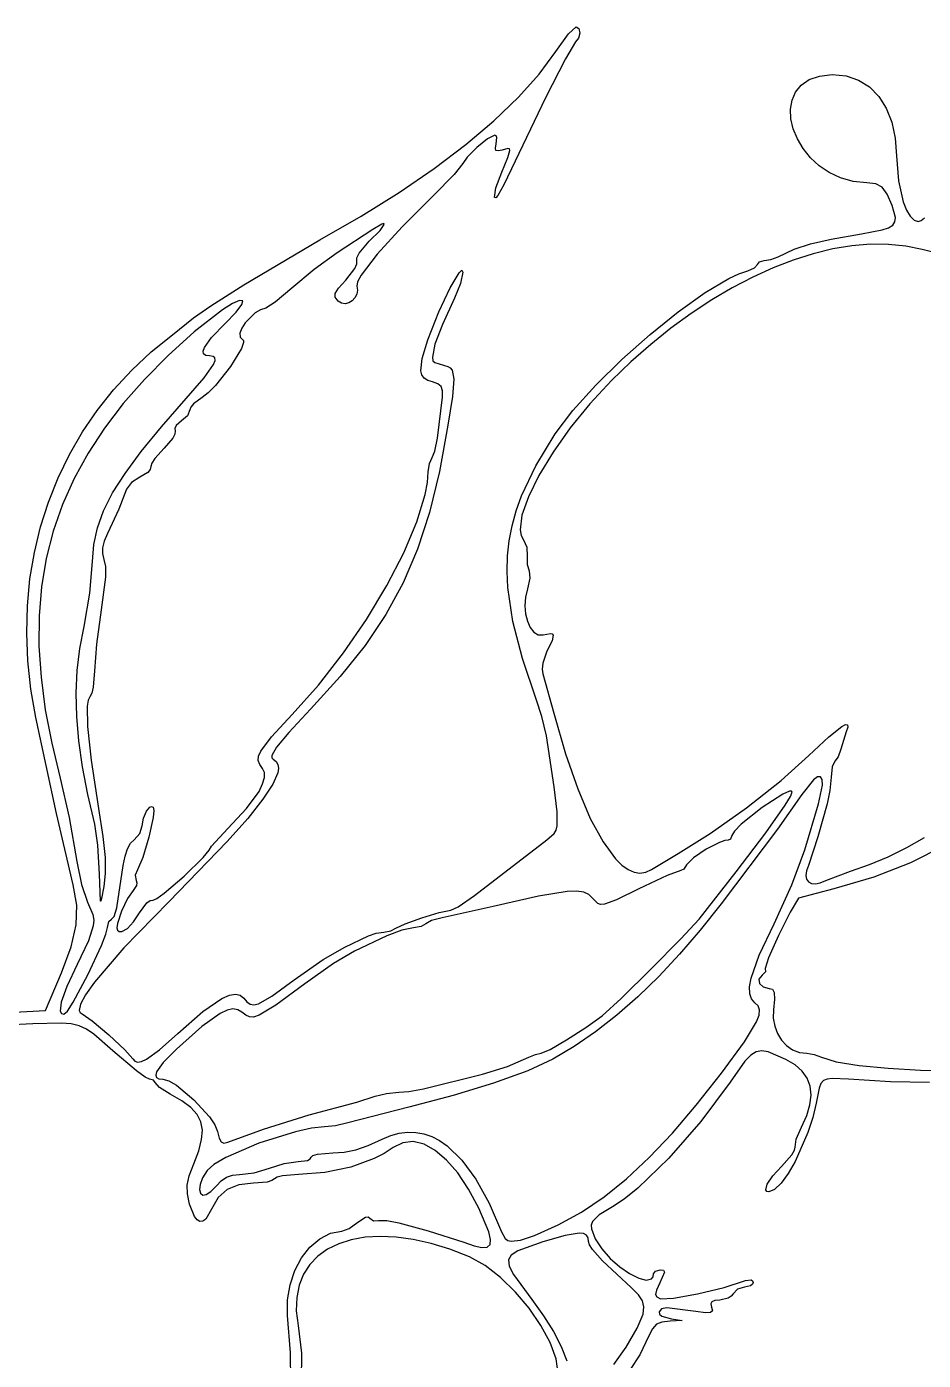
# Model space of a CAD drawing. Extents: x 56 to 1033, y 17 to 979.
# Drawn here: x 273.7 to 395.6, y 756 to 937.4 of the extents above; entities that cross this region are included whole.
import ezdxf

# ---------------------------------------------------------------- set-up
doc = ezdxf.new("R2010")
doc.units = 0

msp = doc.modelspace()

# ---------------------------------------------------------------- linework, layer by layer
at = {"layer": 'Layer 1'}
for p, q in [((345.65214, 934.02405), (347.387384, 936.416273)), ((347.387384, 936.416273), (348.40445, 937.41126)), ((348.743896, 935.864675), (348.33765, 935.35972)), ((348.40445, 937.41126), (348.785828, 937.152174)), ((348.896133, 936.549403), (348.743896, 935.864675)), ((348.785828, 937.152174), (348.896133, 936.549403)), ((343.365878, 930.948989), (345.65214, 934.02405)), ((348.33765, 935.35972), (346.962119, 933.019597)), ((346.962119, 933.019597), (344.241344, 927.737235)), ((340.547606, 927.806257), (343.365878, 930.948989)), ((380.095704, 930.206906), (381.497296, 930.694417)), ((381.497296, 930.694417), (383.23185, 930.889959)), ((383.23185, 930.889959), (385.109174, 930.719402)), ((385.109174, 930.719402), (386.802403, 930.151451)), ((378.237799, 928.523624), (379.013671, 929.469338)), ((379.013671, 929.469338), (380.095704, 930.206906)), ((386.802403, 930.151451), (388.291374, 929.211643)), ((388.291374, 929.211643), (389.55592, 927.925515)), ((337.216957, 924.61153), (340.547606, 927.806257)), ((344.241344, 927.737235), (338.56469, 915.90982)), ((377.550932, 926.175402), (377.754686, 927.411675)), ((377.754686, 927.411675), (378.237799, 928.523624)), ((389.55592, 927.925515), (390.575876, 926.318606)), ((377.613137, 924.856717), (377.550932, 926.175402)), ((390.575876, 926.318606), (391.331077, 924.416452)), ((333.393565, 921.380485), (337.216957, 924.61153)), ((377.927901, 923.497531), (377.613137, 924.856717)), ((378.481823, 922.139756), (377.927901, 923.497531)), ((391.331077, 924.416452), (391.801356, 922.24459)), ((329.097064, 918.128798), (333.393565, 921.380485)), ((336.368961, 922.148688), (334.91028, 920.957734)), ((337.34437, 922.674865), (336.368961, 922.148688)), ((337.517789, 922.58364), (337.34437, 922.674865)), ((337.431725, 920.89823), (337.54052, 921.481915)), ((337.612605, 922.328308), (337.517789, 922.58364)), ((337.54052, 921.481915), (337.612605, 922.328308)), ((379.261503, 920.825302), (378.481823, 922.139756)), ((391.801356, 922.24459), (391.96655, 919.828559)), ((333.583757, 919.65331), (333.00482, 918.786725)), ((334.91028, 920.957734), (333.583757, 919.65331)), ((337.509359, 920.58573), (337.431725, 920.89823)), ((337.806305, 920.51034), (337.509359, 920.58573)), ((338.35545, 920.63798), (337.806305, 920.51034)), ((338.28825, 917.63401), (339.113188, 919.607144)), ((339.140679, 920.836248), (338.35545, 920.63798)), ((339.113188, 919.607144), (339.395295, 920.583596)), ((339.334696, 920.783342), (339.140679, 920.836248)), ((339.395295, 920.583596), (339.334696, 920.783342)), ((380.253541, 919.59608), (379.261503, 920.825302)), ((381.444536, 918.494003), (380.253541, 919.59608)), ((391.96655, 919.828559), (392.213904, 916.436136)), ((324.347087, 914.872146), (329.097064, 918.128798)), ((333.00482, 918.786725), (331.827121, 917.304414)), ((382.821087, 917.560981), (381.444536, 918.494003)), ((331.827121, 917.304414), (328.99565, 914.446175)), ((337.506289, 915.473131), (338.28825, 917.63401)), ((338.56469, 915.90982), (337.765019, 914.434978)), ((384.369796, 916.838925), (382.821087, 917.560981)), ((386.07726, 916.369748), (384.369796, 916.838925)), ((387.93008, 916.195359), (386.07726, 916.369748)), ((389.141948, 916.059907), (387.93008, 916.195359)), ((390.021721, 915.586888), (389.141948, 916.059907)), ((392.213904, 916.436136), (392.863814, 913.58983)), ((319.163268, 911.626204), (324.347087, 914.872146)), ((328.99565, 914.446175), (324.751683, 910.198677)), ((337.30677, 914.19795), (337.506289, 915.473131)), ((337.472578, 914.13365), (337.30677, 914.19795)), ((337.765019, 914.434978), (337.472578, 914.13365)), ((390.712879, 914.647284), (390.021721, 915.586888)), ((391.3589, 913.112079), (390.712879, 914.647284)), ((391.805256, 911.444484), (391.3589, 913.112079)), ((392.863814, 913.58983), (393.304406, 912.478275)), ((393.304406, 912.478275), (393.803252, 911.631414)), ((313.56524, 908.40665), (319.163268, 911.626204)), ((322.009683, 910.567531), (320.78133, 909.835025)), ((321.742859, 909.706561), (322.323605, 910.503455)), ((322.279713, 910.631081), (322.009683, 910.567531)), ((322.323605, 910.503455), (322.279713, 910.631081)), ((391.457144, 910.425804), (391.748905, 910.871164)), ((391.748905, 910.871164), (391.805256, 911.444484)), ((393.803252, 911.631414), (394.346223, 911.091968)), ((394.346223, 911.091968), (394.91919, 910.902659)), ((394.91919, 910.902659), (395.312478, 911.040943)), ((395.312478, 911.040943), (395.774948, 911.432674)), ((320.78133, 909.835025), (315.92141, 906.651625)), ((320.28721, 908.240615), (321.742859, 909.706561)), ((324.751683, 910.198677), (321.370999, 906.45981)), ((383.099919, 908.530117), (387.20016, 909.238619)), ((387.20016, 909.238619), (390.020225, 909.781896)), ((390.020225, 909.781896), (390.893181, 910.074137)), ((390.893181, 910.074137), (391.457144, 910.425804)), ((303.227717, 902.310051), (313.56524, 908.40665)), ((318.899191, 906.627587), (320.28721, 908.240615)), ((375.86836, 906.121259), (378.059476, 907.143501)), ((378.059476, 907.143501), (380.26151, 907.889099)), ((380.26151, 907.889099), (383.099919, 908.530117)), ((383.290812, 907.178009), (380.634199, 906.533774)), ((385.888129, 907.607571), (383.290812, 907.178009)), ((388.415247, 907.81787), (385.888129, 907.607571)), ((390.861268, 907.804316), (388.415247, 907.81787)), ((393.215289, 907.562321), (390.861268, 907.804316)), ((395.46641, 907.087295), (393.215289, 907.562321)), ((402.81102, 905.262525), (395.46641, 907.087295)), ((315.92141, 906.651625), (312.767994, 904.385619)), ((318.321669, 904.5298), (318.598521, 905.163137)), ((318.584524, 905.99528), (318.899191, 906.627587)), ((318.5862, 905.578415), (318.584524, 905.99528)), ((318.598521, 905.163137), (318.5862, 905.578415)), ((321.370999, 906.45981), (319.198015, 903.636551)), ((372.67288, 904.606366), (373.06223, 905.075693)), ((373.06223, 905.075693), (373.324141, 905.446629)), ((373.324141, 905.446629), (373.95383, 905.600915)), ((373.95383, 905.600915), (374.884016, 905.753766)), ((374.884016, 905.753766), (375.86836, 906.121259)), ((377.92919, 905.679455), (375.186685, 904.619643)), ((380.634199, 906.533774), (377.92919, 905.679455)), ((312.767994, 904.385619), (309.73607, 901.859085)), ((317.08639, 902.936475), (318.321669, 904.5298)), ((319.198015, 903.636551), (318.672042, 902.695454)), ((331.277581, 901.899536), (332.487648, 903.950439)), ((332.487648, 903.950439), (332.849611, 904.28499)), ((332.98634, 904.036525), (332.670852, 902.474488)), ((332.849611, 904.28499), (332.98634, 904.036525)), ((369.153617, 903.165483), (370.539066, 903.810694)), ((372.417586, 903.358925), (369.632793, 901.901893)), ((370.539066, 903.810694), (371.73678, 904.215435)), ((371.73678, 904.215435), (372.67288, 904.606366)), ((375.186685, 904.619643), (372.417586, 903.358925)), ((298.735858, 899.466771), (303.227717, 902.310051)), ((309.73607, 901.859085), (307.482828, 899.934394)), ((315.635543, 901.140352), (316.092854, 901.856022)), ((316.092854, 901.856022), (317.08639, 902.936475)), ((318.676603, 901.577412), (318.575684, 901.036744)), ((318.672042, 902.695454), (318.57715, 902.135875)), ((318.57715, 902.135875), (318.676603, 901.577412)), ((329.735274, 898.618313), (331.277581, 901.899536)), ((332.670852, 902.474488), (331.88507, 900.502045)), ((365.930385, 901.247609), (369.153617, 903.165483)), ((369.632793, 901.901893), (366.843207, 900.253135)), ((301.702017, 899.752847), (300.309801, 898.884561)), ((302.654035, 900.178523), (301.702017, 899.752847)), ((302.176413, 898.606524), (302.960482, 899.624698)), ((303.096606, 900.142251), (302.654035, 900.178523)), ((302.960482, 899.624698), (303.096606, 900.142251)), ((307.482828, 899.934394), (306.20157, 899.115405)), ((315.649219, 900.605582), (315.635543, 901.140352)), ((316.06865, 900.067825), (315.649219, 900.605582)), ((316.506941, 899.7887), (316.06865, 900.067825)), ((316.991963, 899.73109), (316.506941, 899.7887)), ((317.482532, 899.861044), (316.991963, 899.73109)), ((317.937465, 900.144606), (317.482532, 899.861044)), ((318.315577, 900.547824), (317.937465, 900.144606)), ((318.575684, 901.036744), (318.315577, 900.547824)), ((331.88507, 900.502045), (330.227488, 896.927892)), ((362.288828, 898.649735), (365.930385, 901.247609)), ((366.843207, 900.253135), (364.059729, 898.417241)), ((293.53642, 895.51067), (296.38284, 897.80175)), ((296.38284, 897.80175), (298.735858, 899.466771)), ((300.309801, 898.884561), (296.48177, 895.897505)), ((300.67515, 897.068395), (302.176413, 898.606524)), ((304.744616, 898.476628), (303.417374, 897.131495)), ((305.486482, 898.924136), (304.744616, 898.476628)), ((306.20157, 899.115405), (305.486482, 898.924136)), ((328.23986, 894.841265), (329.735274, 898.618313)), ((358.450692, 895.559782), (362.288828, 898.649735)), ((364.059729, 898.417241), (361.293259, 896.3988)), ((298.832013, 895.149703), (300.67515, 897.068395)), ((302.950409, 896.39317), (302.69349, 895.717205)), ((303.417374, 897.131495), (302.950409, 896.39317)), ((330.227488, 896.927892), (329.212862, 894.22847)), ((361.293259, 896.3988), (358.554699, 894.202403)), ((290.649054, 893.177545), (293.53642, 895.51067)), ((296.48177, 895.897505), (292.924733, 892.674673)), ((297.858464, 893.764133), (298.832013, 895.149703)), ((302.69349, 895.717205), (302.705821, 895.18325)), ((302.705821, 895.18325), (303.04661, 894.870955)), ((303.180092, 894.476848), (302.887189, 893.638662)), ((303.04661, 894.870955), (303.172645, 894.738009)), ((303.172645, 894.738009), (303.180092, 894.476848)), ((327.455369, 892.295903), (328.23986, 894.841265)), ((329.212862, 894.22847), (328.862403, 892.47299)), ((354.637724, 892.165674), (358.450692, 895.559782)), ((358.554699, 894.202403), (355.854949, 891.832638)), ((287.977541, 890.681706), (290.649054, 893.177545)), ((292.924733, 892.674673), (289.705723, 889.427688)), ((297.699615, 893.275074), (297.858464, 893.764133)), ((297.760358, 892.923861), (297.699615, 893.275074)), ((298.041426, 892.712018), (297.760358, 892.923861)), ((298.54355, 892.641065), (298.041426, 892.712018)), ((299.035218, 892.579369), (298.54355, 892.641065)), ((299.300858, 892.377781), (299.035218, 892.579369)), ((299.327028, 892.011554), (299.300858, 892.377781)), ((302.887189, 893.638662), (301.40598, 891.180279)), ((328.862403, 892.47299), (328.942864, 891.970858)), ((285.524941, 888.03172), (287.977541, 890.681706)), ((297.834325, 889.677549), (299.10029, 891.455939)), ((299.10029, 891.455939), (299.327028, 892.011554)), ((301.40598, 891.180279), (299.370476, 888.596269)), ((327.286427, 890.62279), (327.455369, 892.295903)), ((327.439752, 890.051278), (327.286427, 890.62279)), ((328.942864, 891.970858), (329.19732, 891.730665)), ((329.19732, 891.730665), (330.94303, 891.186815)), ((330.94303, 891.186815), (331.299443, 891.009322)), ((331.299443, 891.009322), (331.554949, 890.697789)), ((331.554949, 890.697789), (331.764239, 889.472747)), ((351.071669, 888.655332), (354.637724, 892.165674)), ((355.854949, 891.832638), (353.20491, 889.294095)), ((289.705723, 889.427688), (286.8214, 886.145429)), ((295.39544, 886.844625), (297.834325, 889.677549)), ((327.75532, 889.623372), (327.439752, 890.051278)), ((328.235917, 889.31425), (327.75532, 889.623372)), ((328.88433, 889.099095), (328.235917, 889.31425)), ((329.614243, 888.850161), (328.88433, 889.099095)), ((330.042229, 888.477779), (329.614243, 888.850161)), ((331.764239, 889.472747), (331.572899, 887.111969)), ((353.20491, 889.294095), (350.26075, 886.130999)), ((283.294311, 885.236156), (285.524941, 888.03172)), ((297.54817, 886.987095), (296.378965, 886.133444)), ((298.384705, 887.601049), (297.54817, 886.987095)), ((299.370476, 888.596269), (298.384705, 887.601049)), ((329.571841, 881.461361), (330.21642, 887.011505)), ((330.224288, 887.894157), (330.042229, 888.477779)), ((330.21642, 887.011505), (330.224288, 887.894157)), ((331.572899, 887.111969), (330.98293, 883.215735)), ((347.974272, 885.216678), (351.071669, 888.655332)), ((281.288709, 882.30358), (283.294311, 885.236156)), ((286.8214, 886.145429), (284.268425, 882.816772)), ((292.027398, 882.989047), (295.39544, 886.844625)), ((295.89265, 885.283205), (295.553009, 884.502714)), ((296.023283, 885.679945), (295.89265, 885.283205)), ((296.378965, 886.133444), (296.023283, 885.679945)), ((345.56728, 882.037635), (347.974272, 885.216678)), ((350.26075, 886.130999), (347.588706, 882.840202)), ((294.73642, 883.816655), (294.005541, 883.15632)), ((295.553009, 884.502714), (294.73642, 883.816655)), ((279.511194, 879.24256), (281.288709, 882.30358)), ((284.268425, 882.816772), (282.043459, 879.430597)), ((289.271233, 879.624651), (292.027398, 882.989047)), ((293.553246, 881.433196), (292.37728, 880.085775)), ((293.844284, 882.016887), (293.553246, 881.433196)), ((293.87194, 882.437665), (293.844284, 882.016887)), ((294.005541, 883.15632), (293.849896, 882.781658)), ((293.849896, 882.781658), (293.87194, 882.437665)), ((329.197841, 879.703118), (329.571841, 881.461361)), ((330.98293, 883.215735), (329.813256, 876.92732)), ((342.930681, 877.708683), (345.56728, 882.037635)), ((347.588706, 882.840202), (345.259725, 879.550297)), ((287.074733, 876.660484), (289.271233, 879.624651)), ((292.37728, 880.085775), (291.115662, 878.699154)), ((328.82413, 878.827075), (329.197841, 879.703118)), ((277.964824, 876.061663), (279.511194, 879.24256)), ((282.043459, 879.430597), (280.143165, 875.975782)), ((290.731875, 878.073033), (290.59092, 877.600435)), ((291.115662, 878.699154), (290.731875, 878.073033)), ((328.29216, 876.878705), (328.448427, 878.023894)), ((328.448427, 878.023894), (328.82413, 878.827075)), ((345.259725, 879.550297), (343.344754, 876.389876)), ((276.652657, 872.769458), (277.964824, 876.061663)), ((285.385689, 874.005594), (287.074733, 876.660484)), ((289.10312, 876.141125), (287.954591, 875.436204)), ((290.153879, 876.80313), (289.10312, 876.141125)), ((290.473523, 877.208812), (290.153879, 876.80313)), ((290.59092, 877.600435), (290.473523, 877.208812)), ((328.191191, 875.416504), (328.29216, 876.878705)), ((329.813256, 876.92732), (328.457904, 871.361085)), ((340.975476, 873.58869), (342.930681, 877.708683)), ((343.344754, 876.389876), (341.91474, 873.487533)), ((280.143165, 875.975782), (278.564202, 872.441204)), ((287.28247, 874.535735), (286.232806, 871.794131)), ((287.954591, 875.436204), (287.28247, 874.535735)), ((327.895923, 873.778701), (328.191191, 875.416504)), ((275.577752, 869.37451), (276.652657, 872.769458)), ((278.564202, 872.441204), (277.303232, 868.815742)), ((284.151888, 871.569026), (285.385689, 874.005594)), ((326.768326, 870.058044), (327.895923, 873.778701)), ((340.250489, 871.565491), (340.975476, 873.58869)), ((341.91474, 873.487533), (341.04063, 870.97186)), ((283.32112, 869.259827), (284.151888, 871.569026)), ((286.232806, 871.794131), (284.68632, 868.488805)), ((328.457904, 871.361085), (326.843128, 866.364606)), ((339.692362, 869.544659), (340.250489, 871.565491)), ((341.04063, 870.97186), (340.793371, 868.97145)), ((274.743166, 865.885388), (275.577752, 869.37451)), ((277.303232, 868.815742), (276.356917, 865.088275)), ((282.841174, 866.987045), (283.32112, 869.259827)), ((325.001042, 865.880246), (326.768326, 870.058044)), ((339.299931, 867.50957), (339.692362, 869.544659)), ((340.793371, 868.97145), (340.926981, 868.204653)), ((282.65984, 864.659725), (282.841174, 866.987045)), ((284.22727, 867.443267), (284.001568, 866.55826)), ((284.68632, 868.488805), (284.22727, 867.443267)), ((339.072032, 865.443597), (339.299931, 867.50957)), ((340.926981, 868.204653), (341.24391, 867.614895)), ((341.24391, 867.614895), (341.679555, 866.629415)), ((274.151958, 862.310659), (274.743166, 865.885388)), ((284.001568, 866.55826), (283.998709, 865.756278)), ((283.998709, 865.756278), (284.20819, 864.959815)), ((322.685744, 861.408818), (325.001042, 865.880246)), ((326.843128, 866.364606), (324.895184, 861.78546)), ((339.007504, 863.330119), (339.072032, 865.443597)), ((341.679555, 866.629415), (341.75835, 865.427155)), ((341.75835, 865.427155), (341.756516, 864.272624)), ((276.356917, 865.088275), (275.721917, 861.24768)), ((282.286161, 860.363131), (282.65984, 864.659725)), ((284.20819, 864.959815), (284.401376, 863.983915)), ((284.401376, 863.983915), (284.407171, 862.53853)), ((339.105183, 861.152509), (339.007504, 863.330119)), ((341.756516, 864.272624), (341.99958, 863.401855)), ((341.99958, 863.401855), (342.111694, 862.4072)), ((273.807185, 858.65889), (274.151958, 862.310659)), ((284.407171, 862.53853), (283.84995, 858.112405)), ((324.895184, 861.78546), (322.540327, 857.471223)), ((342.111694, 862.4072), (341.7963, 860.954775)), ((275.721917, 861.24768), (275.394894, 857.282835)), ((281.50785, 855.823515), (282.286161, 860.363131)), ((319.914104, 856.807268), (322.685744, 861.408818)), ((339.782507, 856.538399), (339.105183, 861.152509)), ((341.516215, 859.821007), (341.432779, 858.669058)), ((341.7963, 860.954775), (341.516215, 859.821007)), ((273.711907, 854.93865), (273.807185, 858.65889)), ((283.84995, 858.112405), (283.202259, 853.460201)), ((341.432779, 858.669058), (341.52573, 857.558364)), ((275.394894, 857.282835), (275.372509, 853.182619)), ((316.777795, 852.23911), (319.914104, 856.807268)), ((322.540327, 857.471223), (319.704812, 853.269473)), ((341.094702, 851.468273), (339.782507, 856.538399)), ((341.52573, 857.558364), (341.774806, 856.54836)), ((341.774806, 856.54836), (342.159748, 855.698481)), ((273.869181, 851.158505), (273.711907, 854.93865)), ((280.939781, 852.852659), (281.50785, 855.823515)), ((342.159748, 855.698481), (342.660293, 855.068162)), ((342.660293, 855.068162), (343.256181, 854.716838)), ((343.256181, 854.716838), (343.92715, 854.703945)), ((343.92715, 854.703945), (344.900758, 854.875886)), ((344.900758, 854.875886), (345.166127, 854.824108)), ((345.289301, 854.657086), (345.125344, 853.907078)), ((345.166127, 854.824108), (345.289301, 854.657086)), ((275.372509, 853.182619), (275.651423, 848.93591)), ((280.582013, 849.855162), (280.939781, 852.852659)), ((283.202259, 853.460201), (282.93286, 849.830315)), ((319.704812, 853.269473), (316.314895, 849.027784)), ((344.44145, 852.485395), (343.883397, 850.836089)), ((345.125344, 853.907078), (344.44145, 852.485395)), ((274.282066, 847.327022), (273.869181, 851.158505)), ((313.368489, 847.867852), (316.777795, 852.23911)), ((343.03246, 845.809135), (341.094702, 851.468273)), ((343.883397, 850.836089), (343.80758, 850.057981)), ((275.651423, 848.93591), (276.228297, 844.531586)), ((280.436855, 846.788904), (280.582013, 849.855162)), ((282.93286, 849.830315), (282.743525, 847.591509)), ((316.314895, 849.027784), (312.29683, 844.593735)), ((343.80758, 850.057981), (343.88732, 849.421975)), ((343.88732, 849.421975), (345.36117, 844.041785)), ((274.95362, 843.45277), (274.282066, 847.327022)), ((282.743525, 847.591509), (282.538584, 846.763108)), ((309.77786, 843.857005), (313.368489, 847.867852)), ((280.506618, 843.611765), (280.436855, 846.788904)), ((282.043299, 845.82227), (281.906159, 845.012724)), ((282.28833, 846.283865), (282.043299, 845.82227)), ((282.538584, 846.763108), (282.28833, 846.283865)), ((343.745578, 843.598507), (343.03246, 845.809135)), ((277.767152, 830.410729), (274.95362, 843.45277)), ((276.228297, 844.531586), (277.099792, 839.958525)), ((280.793609, 840.281626), (280.506618, 843.611765)), ((281.906159, 845.012724), (281.965514, 842.223611)), ((306.97723, 840.850583), (309.77786, 843.857005)), ((312.29683, 844.593735), (309.3603, 841.442812)), ((344.368896, 840.977967), (343.745578, 843.598507)), ((345.36117, 844.041785), (346.959854, 838.526292)), ((281.965514, 842.223611), (282.486312, 837.664201)), ((382.770844, 840.856873), (384.513749, 842.25478)), ((385.12594, 841.538235), (384.40351, 839.173185)), ((384.513749, 842.25478), (385.023675, 842.513194)), ((385.023675, 842.513194), (385.294649, 842.479244)), ((385.328221, 842.153926), (385.12594, 841.538235)), ((385.294649, 842.479244), (385.328221, 842.153926)), ((277.099792, 839.958525), (278.26257, 835.205605)), ((281.300138, 836.756368), (280.793609, 840.281626)), ((305.524804, 838.901399), (306.97723, 840.850583)), ((309.3603, 841.442812), (307.671879, 839.438502)), ((345.44026, 834.047235), (344.368896, 840.977967)), ((380.05354, 838.277555), (382.770844, 840.856873)), ((305.196409, 837.600288), (305.234113, 838.195407)), ((305.234113, 838.195407), (305.524804, 838.901399)), ((307.671879, 839.438502), (307.029953, 838.309747)), ((307.029953, 838.309747), (307.038422, 837.988995)), ((307.038422, 837.988995), (307.23291, 837.785485)), ((346.959854, 838.526292), (348.625395, 833.74781)), ((376.277693, 834.900321), (380.05354, 838.277555)), ((384.046951, 838.136798), (383.59563, 837.518475)), ((384.40351, 839.173185), (384.046951, 838.136798)), ((282.028516, 832.993871), (281.300138, 836.756368)), ((282.486312, 837.664201), (283.48847, 831.082165)), ((305.383668, 837.064896), (305.196409, 837.600288)), ((305.76787, 836.538085), (305.383668, 837.064896)), ((306.030904, 835.996986), (305.76787, 836.538085)), ((307.23291, 837.785485), (307.616062, 837.481783)), ((307.616062, 837.481783), (307.846581, 837.080291)), ((307.92083, 836.576054), (307.835168, 835.964117)), ((307.846581, 837.080291), (307.92083, 836.576054)), ((383.229281, 836.752154), (383.0769, 835.359935)), ((383.59563, 837.518475), (383.229281, 836.752154)), ((278.26257, 835.205605), (279.499035, 829.88797)), ((305.288632, 833.42561), (305.782527, 834.425545)), ((305.782527, 834.425545), (306.03287, 835.287738)), ((307.169564, 834.397327), (305.82066, 832.340281)), ((306.03287, 835.287738), (306.030904, 835.996986)), ((307.835168, 835.964117), (307.169564, 834.397327)), ((371.551831, 831.175838), (376.277693, 834.900321)), ((380.670495, 834.983302), (379.11154, 832.99596)), ((381.23504, 835.379522), (380.670495, 834.983302)), ((381.637404, 835.388318), (381.23504, 835.379522)), ((381.34164, 831.71235), (381.898906, 834.276252)), ((381.863416, 835.017842), (381.637404, 835.388318)), ((381.898906, 834.276252), (381.863416, 835.017842)), ((383.0769, 835.359935), (382.91559, 833.530491)), ((282.98105, 828.952015), (282.028516, 832.993871)), ((303.605226, 831.073327), (305.288632, 833.42561)), ((345.823749, 830.632078), (345.44026, 834.047235)), ((348.625395, 833.74781), (350.332959, 829.746122)), ((376.494827, 833.035849), (373.676074, 831.209751)), ((379.11154, 832.99596), (375.77527, 828.279626)), ((377.422941, 833.445475), (376.494827, 833.035849)), ((376.823511, 831.547537), (377.53033, 832.716353)), ((377.682898, 833.463967), (377.422941, 833.445475)), ((377.53033, 832.716353), (377.77487, 833.33521)), ((377.77487, 833.33521), (377.682898, 833.463967)), ((382.91559, 833.530491), (382.52775, 831.712935)), ((283.48847, 831.082165), (284.057612, 827.278684)), ((289.584552, 829.79414), (289.97069, 830.722959)), ((289.97069, 830.722959), (290.45207, 831.286181)), ((290.45207, 831.286181), (290.688441, 831.361796)), ((290.688441, 831.361796), (290.90058, 831.263335)), ((290.977885, 830.804721), (290.882488, 829.879016)), ((290.90058, 831.263335), (290.977885, 830.804721)), ((301.05272, 828.352515), (303.605226, 831.073327)), ((305.82066, 832.340281), (303.75935, 829.753342)), ((366.631999, 827.670763), (371.551831, 831.175838)), ((373.676074, 831.209751), (370.850674, 828.962575)), ((374.183845, 827.779648), (376.823511, 831.547537)), ((379.49868, 825.48518), (381.34164, 831.71235)), ((382.52775, 831.712935), (381.28243, 827.253005)), ((280.00686, 820.70477), (277.767152, 830.410729)), ((279.499035, 829.88797), (280.51725, 823.903105)), ((283.383565, 826.083341), (282.98105, 828.952015)), ((289.42177, 828.720195), (289.584552, 829.79414)), ((290.882488, 829.879016), (290.321807, 827.214931)), ((303.75935, 829.753342), (300.956527, 826.596872)), ((345.847096, 828.742452), (345.823749, 830.632078)), ((350.332959, 829.746122), (352.057714, 826.56101)), ((370.850674, 828.962575), (369.914251, 828.026602)), ((284.057612, 827.278684), (284.352929, 824.433486)), ((288.31383, 826.850165), (289.09259, 827.682591)), ((289.09259, 827.682591), (289.42177, 828.720195)), ((290.321807, 827.214931), (289.514965, 824.448286)), ((298.83809, 825.959185), (301.05272, 828.352515)), ((344.43723, 826.835335), (345.416268, 827.702243)), ((345.416268, 827.702243), (345.694331, 828.158428)), ((345.694331, 828.158428), (345.847096, 828.742452)), ((362.27424, 824.951755), (366.631999, 827.670763)), ((375.77527, 828.279626), (368.10724, 818.12166)), ((369.55069, 827.39998), (369.404412, 826.914914)), ((369.914251, 828.026602), (369.55069, 827.39998)), ((370.177492, 822.47079), (374.183845, 827.779648)), ((381.28243, 827.253005), (379.99486, 823.332875)), ((393.346087, 825.766356), (395.7864, 827.139006)), ((283.59192, 822.177575), (283.383565, 826.083341)), ((287.073255, 824.587523), (287.401166, 825.609925)), ((287.401166, 825.609925), (287.817227, 826.370217)), ((287.817227, 826.370217), (288.31383, 826.850165)), ((300.956527, 826.596872), (293.00991, 818.416785)), ((297.682549, 824.439999), (298.521766, 825.40273)), ((298.521766, 825.40273), (298.83809, 825.959185)), ((334.604939, 819.27746), (344.43723, 826.835335)), ((352.057714, 826.56101), (353.774826, 824.232258)), ((366.081126, 825.540951), (364.347489, 824.383909)), ((367.903535, 826.48402), (366.081126, 825.540951)), ((368.620281, 826.74081), (367.903535, 826.48402)), ((369.08592, 826.7827), (368.620281, 826.74081)), ((369.404412, 826.914914), (369.08592, 826.7827)), ((377.740571, 820.70636), (379.49868, 825.48518)), ((390.835531, 824.532048), (393.346087, 825.766356)), ((398.433736, 826.034493), (393.875429, 823.705441)), ((280.51725, 823.903105), (281.16566, 820.772502)), ((284.352929, 824.433486), (284.393483, 822.261753)), ((286.8411, 823.321245), (287.073255, 824.587523)), ((289.514965, 824.448286), (288.75839, 822.756285)), ((295.093977, 821.902695), (297.682549, 824.439999)), ((353.774826, 824.232258), (354.622755, 823.401448)), ((354.622755, 823.401448), (355.459461, 822.799648)), ((358.63197, 822.781985), (362.27424, 824.951755)), ((363.43142, 823.44331), (363.049029, 822.836209)), ((364.347489, 824.383909), (363.43142, 823.44331)), ((385.72765, 822.55277), (388.285723, 823.45466)), ((388.285723, 823.45466), (390.835531, 824.532048)), ((393.875429, 823.705441), (388.856889, 821.734471)), ((283.720609, 818.488496), (283.59192, 822.177575)), ((284.393483, 822.261753), (284.19834, 820.478665)), ((285.947317, 817.570305), (286.8411, 823.321245)), ((288.75839, 822.756285), (288.444699, 822.017364)), ((288.444699, 822.017364), (288.56846, 821.298685)), ((292.389452, 819.561254), (295.093977, 821.902695)), ((355.459461, 822.799648), (356.28184, 822.431828)), ((356.28184, 822.431828), (357.086787, 822.302962)), ((360.765124, 821.985834), (356.94316, 820.18013)), ((357.086787, 822.302962), (357.871198, 822.418024)), ((357.871198, 822.418024), (358.63197, 822.781985)), ((362.62241, 822.66029), (360.765124, 821.985834)), ((363.049029, 822.836209), (362.62241, 822.66029)), ((365.12607, 816.06021), (370.177492, 822.47079)), ((379.726907, 822.597561), (379.647668, 821.974983)), ((379.647668, 821.974983), (379.743096, 821.477336)), ((379.99486, 823.332875), (379.726907, 822.597561)), ((382.3484, 821.28995), (385.72765, 822.55277)), ((388.856889, 821.734471), (383.44668, 820.17239)), ((280.503407, 817.966835), (280.00686, 820.70477)), ((281.16566, 820.772502), (281.9875, 818.363565)), ((284.19834, 820.478665), (283.887611, 818.852763)), ((288.17737, 819.947445), (287.406809, 818.869759)), ((288.633157, 820.611252), (288.17737, 819.947445)), ((288.56846, 821.298685), (288.672272, 820.974185)), ((288.672272, 820.974185), (288.633157, 820.611252)), ((347.186409, 819.811389), (343.294022, 819.184617)), ((348.475246, 819.843596), (347.186409, 819.811389)), ((349.429941, 819.697046), (348.475246, 819.843596)), ((356.94316, 820.18013), (353.907965, 818.691163)), ((375.32085, 815.42108), (377.740571, 820.70636)), ((383.44668, 820.17239), (378.65317, 818.88508)), ((379.743096, 821.477336), (379.999141, 821.116815)), ((379.999141, 821.116815), (380.401756, 820.905615)), ((380.401756, 820.905615), (380.936891, 820.855932)), ((380.936891, 820.855932), (381.590499, 820.97996)), ((381.590499, 820.97996), (382.34853, 821.289895)), ((382.34853, 821.289895), (382.3484, 821.28995)), ((280.436974, 815.267154), (280.503407, 817.966835)), ((281.9875, 818.363565), (282.691031, 816.677478)), ((283.789673, 818.503039), (283.720609, 818.488496)), ((283.887611, 818.852763), (283.789673, 818.503039)), ((287.406809, 818.869759), (286.608952, 817.14279)), ((293.00991, 818.416785), (286.913037, 812.132591)), ((289.06082, 816.913965), (290.043372, 818.254855)), ((290.043372, 818.254855), (290.508864, 818.588086)), ((290.508864, 818.588086), (290.88605, 818.629655)), ((290.88605, 818.629655), (291.405293, 818.84335)), ((291.405293, 818.84335), (292.389452, 819.561254)), ((332.345866, 817.711886), (334.604939, 819.27746)), ((343.294022, 819.184617), (337.1282, 817.76457)), ((350.128569, 819.378257), (349.429941, 819.697046)), ((350.6492, 818.89375), (350.128569, 819.378257)), ((351.351044, 818.168571), (350.6492, 818.89375)), ((351.735484, 818.029988), (351.351044, 818.168571)), ((352.240612, 818.060843), (351.735484, 818.029988)), ((353.907965, 818.691163), (352.240612, 818.060843)), ((368.10724, 818.12166), (365.289343, 814.558506)), ((378.65317, 818.88508), (377.515801, 817.002332)), ((282.691031, 816.677478), (282.811818, 815.928209)), ((285.22473, 816.060525), (285.59012, 816.399795)), ((285.59012, 816.399795), (285.947317, 817.570305)), ((286.608952, 817.14279), (286.059574, 815.463746)), ((288.247096, 815.666091), (289.06082, 816.913965)), ((325.175037, 815.422282), (327.432879, 816.23435)), ((327.432879, 816.23435), (329.787169, 816.94051)), ((330.20103, 816.23592), (328.749924, 815.865907)), ((329.787169, 816.94051), (331.34813, 817.247865)), ((337.1282, 817.76457), (330.20103, 816.23592)), ((331.34813, 817.247865), (332.345866, 817.711886)), ((377.515801, 817.002332), (375.928459, 813.829886)), ((279.767748, 812.29903), (280.436974, 815.267154)), ((282.760475, 815.133526), (282.086961, 813.084121)), ((282.811818, 815.928209), (282.760475, 815.133526)), ((284.474972, 813.99801), (284.70009, 814.922335)), ((284.70009, 814.922335), (284.854207, 815.72618)), ((284.854207, 815.72618), (285.22473, 816.060525)), ((286.059574, 815.463746), (285.964245, 814.860074)), ((285.964245, 814.860074), (286.03445, 814.529835)), ((286.03445, 814.529835), (286.296357, 814.382174)), ((286.296357, 814.382174), (286.619996, 814.384284)), ((286.619996, 814.384284), (287.395516, 814.79295)), ((287.395516, 814.79295), (288.247096, 815.666091)), ((322.27543, 814.293275), (323.194331, 814.441297)), ((324.687271, 814.5587), (322.65909, 813.78137)), ((323.194331, 814.441297), (323.90342, 814.797205)), ((323.90342, 814.797205), (325.175037, 815.422282)), ((326.30608, 814.88201), (324.687271, 814.5587)), ((327.338605, 815.03593), (326.30608, 814.88201)), ((327.95722, 815.406), (327.338605, 815.03593)), ((328.749924, 815.865907), (327.95722, 815.406)), ((365.289343, 814.558506), (362.464805, 811.264018)), ((362.654802, 813.375838), (365.12607, 816.06021)), ((373.285871, 811.129737), (375.32085, 815.42108)), ((282.086961, 813.084121), (280.56162, 809.881675)), ((283.875276, 812.463407), (284.474972, 813.99801)), ((316.9511, 812.252825), (320.1842, 813.753695)), ((322.65909, 813.78137), (318.2776, 811.70843)), ((320.1842, 813.753695), (321.220447, 814.134774)), ((321.220447, 814.134774), (322.27543, 814.293275)), ((358.609465, 809.267027), (362.654802, 813.375838)), ((375.928459, 813.829886), (374.567855, 810.793103)), ((278.45592, 808.75577), (279.767748, 812.29903)), ((282.006093, 808.46771), (283.875276, 812.463407)), ((286.913037, 812.132591), (282.901159, 807.472874)), ((314.023257, 810.543912), (316.9511, 812.252825)), ((318.2776, 811.70843), (315.437125, 809.991579)), ((362.464805, 811.264018), (359.630939, 808.235713)), ((372.196871, 808.002657), (373.285871, 811.129737)), ((374.567855, 810.793103), (374.1107, 809.31734)), ((280.56162, 809.881675), (279.158131, 806.869534)), ((310.08767, 807.785195), (314.023257, 810.543912)), ((315.437125, 809.991579), (311.50318, 807.22913)), ((354.526455, 805.266558), (358.609465, 809.267027)), ((374.152579, 808.897651), (373.70593, 808.43615)), ((374.1107, 809.31734), (374.152579, 808.897651)), ((276.24686, 803.63403), (278.45592, 808.75577)), ((280.000428, 804.743926), (282.006093, 808.46771)), ((282.901159, 807.472874), (281.685876, 805.76357)), ((307.05486, 805.579968), (310.08767, 807.785195)), ((311.50318, 807.22913), (307.57913, 804.367867)), ((359.630939, 808.235713), (356.785054, 805.471109)), ((371.996489, 806.831809), (372.196871, 808.002657)), ((373.70593, 808.43615), (373.264535, 807.902141)), ((373.264535, 807.902141), (373.334284, 807.311092)), ((373.334284, 807.311092), (373.826281, 806.832308)), ((279.158131, 806.869534), (278.39641, 804.755544)), ((281.685876, 805.76357), (281.002381, 804.474037)), ((297.651806, 803.47859), (300.244604, 805.25936)), ((300.244604, 805.25936), (301.254443, 805.703251)), ((301.254443, 805.703251), (302.083462, 805.854957)), ((302.083462, 805.854957), (302.739323, 805.718589)), ((302.739323, 805.718589), (303.22969, 805.298255)), ((303.22969, 805.298255), (303.644262, 804.803759)), ((305.199296, 804.538599), (307.05486, 805.579968)), ((351.94217, 802.90721), (354.526455, 805.266558)), ((356.785054, 805.471109), (353.924461, 802.967724)), ((372.019851, 805.899339), (371.996489, 806.831809)), ((372.262708, 805.187683), (372.019851, 805.899339)), ((373.826281, 806.832308), (374.65163, 806.63509)), ((374.65163, 806.63509), (375.108303, 806.518034)), ((375.108303, 806.518034), (375.340092, 806.078162)), ((375.340092, 806.078162), (375.373413, 805.182423)), ((271.16906, 803.32781), (276.24686, 803.63403)), ((278.39641, 804.755544), (278.268431, 803.509384)), ((278.268431, 803.509384), (278.439588, 803.202266)), ((278.76617, 803.100735), (279.23013, 803.549214)), ((279.23013, 803.549214), (280.000428, 804.743926)), ((281.002381, 804.474037), (280.854188, 803.608825)), ((280.854188, 803.608825), (280.981928, 803.336762)), ((294.24376, 800.479775), (297.651806, 803.47859)), ((300.956475, 803.672431), (300.003812, 803.231676)), ((301.750239, 803.834841), (300.956475, 803.672431)), ((302.41256, 803.734354), (301.750239, 803.834841)), ((302.97089, 803.38642), (302.41256, 803.734354)), ((303.644262, 804.803759), (304.073424, 804.498793)), ((304.073424, 804.498793), (304.573121, 804.403644)), ((304.573121, 804.403644), (305.199296, 804.538599)), ((307.57913, 804.367867), (305.292761, 802.97349)), ((372.72081, 804.67928), (372.262708, 805.187683)), ((373.15161, 804.249513), (372.72081, 804.67928)), ((373.348918, 803.711051), (373.15161, 804.249513)), ((373.286258, 803.008384), (373.348918, 803.711051)), ((375.23468, 803.69776), (375.211681, 802.557196)), ((375.373413, 805.182423), (375.23468, 803.69776)), ((274.52108, 801.82143), (270.951996, 801.646384)), ((278.409332, 801.891654), (274.52108, 801.82143)), ((279.742472, 801.787507), (278.409332, 801.891654)), ((278.439588, 803.202266), (278.76617, 803.100735)), ((280.838207, 801.533247), (279.742472, 801.787507)), ((280.981928, 803.336762), (281.24481, 803.172485)), ((281.24481, 803.172485), (282.61549, 802.207959)), ((282.61549, 802.207959), (284.870082, 800.292666)), ((300.003812, 803.231676), (297.511979, 801.453331)), ((303.477982, 802.976647), (302.97089, 803.38642)), ((303.978529, 802.746255), (303.477982, 802.976647)), ((304.555724, 802.732714), (303.978529, 802.746255)), ((305.292761, 802.97349), (304.555724, 802.732714)), ((349.703754, 801.308454), (351.94217, 802.90721)), ((353.924461, 802.967724), (351.04647, 800.723075)), ((371.273717, 799.360055), (372.937155, 802.086002)), ((372.937155, 802.086002), (373.286258, 803.008384)), ((375.211681, 802.557196), (375.40201, 801.47257)), ((281.823977, 801.085922), (280.838207, 801.533247)), ((282.827219, 800.402577), (281.823977, 801.085922)), ((285.39588, 798.15601), (282.827219, 800.402577)), ((284.870082, 800.292666), (287.034926, 798.28982)), ((291.77968, 798.291532), (294.24376, 800.479775)), ((297.511979, 801.453331), (294.05511, 798.37621)), ((347.11183, 799.641361), (349.703754, 801.308454)), ((351.04647, 800.723075), (348.148393, 798.734681)), ((375.40201, 801.47257), (375.78297, 800.473514)), ((375.78297, 800.473514), (376.331865, 799.589659)), ((288.630767, 795.407236), (285.39588, 798.15601)), ((287.034926, 798.28982), (288.13636, 797.062635)), ((289.976084, 797.012552), (291.77968, 798.291532)), ((294.05511, 798.37621), (292.252282, 796.541235)), ((343.62849, 797.79872), (344.856656, 798.33007)), ((344.856656, 798.33007), (347.11183, 799.641361)), ((348.148393, 798.734681), (345.22754, 797.00006)), ((368.1468, 795.08913), (371.273717, 799.360055)), ((372.880696, 798.006265), (372.143492, 797.537364)), ((373.648967, 798.152272), (372.880696, 798.006265)), ((374.527151, 798.007591), (373.648967, 798.152272)), ((376.92864, 796.97498), (374.527151, 798.007591)), ((376.331865, 799.589659), (377.026, 798.850635)), ((377.026, 798.850635), (377.842677, 798.286075)), ((377.842677, 798.286075), (378.759203, 797.92561)), ((288.13636, 797.062635), (288.392075, 796.733465)), ((288.392075, 796.733465), (288.779476, 796.6129)), ((288.779476, 796.6129), (289.30525, 796.704681)), ((289.30525, 796.704681), (289.976084, 797.012552)), ((292.252282, 796.541235), (291.352762, 795.260214)), ((339.058455, 796.016504), (341.98021, 797.27836)), ((345.22754, 797.00006), (341.81837, 795.431435)), ((341.98021, 797.27836), (342.886344, 797.645861)), ((342.886344, 797.645861), (343.62849, 797.79872)), ((371.35851, 796.713364), (369.32983, 793.87125)), ((372.143492, 797.537364), (371.35851, 796.713364)), ((378.168857, 796.23874), (376.92864, 796.97498)), ((379.130822, 795.381621), (378.168857, 796.23874)), ((378.759203, 797.92561), (379.75288, 797.79887)), ((379.75288, 797.79887), (380.747794, 797.642827)), ((380.747794, 797.642827), (381.75905, 797.26765)), ((381.75905, 797.26765), (383.749815, 796.647241)), ((383.749815, 796.647241), (386.894654, 796.141163)), ((289.788468, 794.571055), (288.630767, 795.407236)), ((290.41988, 794.26395), (289.788468, 794.571055)), ((291.352762, 795.260214), (291.238402, 794.819946)), ((291.238402, 794.819946), (291.34586, 794.509179)), ((291.34586, 794.509179), (291.673798, 794.324915)), ((327.641252, 792.950056), (335.65559, 794.95822)), ((335.65559, 794.95822), (339.058455, 796.016504)), ((341.81837, 795.431435), (337.186611, 793.744619)), ((364.745898, 790.753026), (368.1468, 795.08913)), ((379.814225, 794.404978), (379.130822, 795.381621)), ((380.218752, 793.310165), (379.814225, 794.404978)), ((383.229185, 794.380023), (382.528429, 794.301208)), ((385.44522, 794.26498), (383.229185, 794.380023)), ((386.894654, 796.141163), (390.841671, 795.76227)), ((390.841671, 795.76227), (395.238965, 795.523414)), ((395.238965, 795.523414), (399.734639, 795.437449)), ((290.956302, 794.130259), (290.41988, 794.26395)), ((291.17942, 793.80882), (290.956302, 794.130259)), ((291.777057, 793.165549), (291.17942, 793.80882)), ((291.673798, 794.324915), (292.22088, 794.26416)), ((293.21393, 792.25806), (291.777057, 793.165549)), ((292.22088, 794.26416), (293.025972, 794.04387)), ((293.025972, 794.04387), (294.061421, 793.445398)), ((294.061421, 793.445398), (296.43266, 791.488291)), ((324.30489, 792.49698), (325.668886, 792.58997)), ((325.668886, 792.58997), (327.641252, 792.950056)), ((337.186611, 793.744619), (331.678517, 792.054913)), ((369.32983, 793.87125), (365.372192, 788.539095)), ((380.344094, 792.098538), (380.218752, 793.310165)), ((381.433698, 793.063794), (381.02556, 791.02503)), ((381.682479, 793.681061), (381.433698, 793.063794)), ((382.030125, 794.080876), (381.682479, 793.681061)), ((382.528429, 794.301208), (382.030125, 794.080876)), ((391.140112, 793.931425), (385.44522, 794.26498)), ((396.42715, 793.843692), (391.140112, 793.931425)), ((294.80201, 791.327931), (293.21393, 792.25806)), ((296.018118, 790.421845), (294.80201, 791.327931)), ((296.43266, 791.488291), (298.553137, 789.141606)), ((312.09237, 789.42649), (318.610747, 791.164881)), ((318.610747, 791.164881), (321.10356, 791.96926)), ((321.10356, 791.96926), (322.602139, 792.341956)), ((322.602139, 792.341956), (324.30489, 792.49698)), ((331.678517, 792.054913), (325.64034, 790.47762)), ((361.495044, 786.942817), (364.745898, 790.753026)), ((379.755969, 789.330261), (380.189936, 790.771452)), ((380.189936, 790.771452), (380.344094, 792.098538)), ((381.02556, 791.02503), (380.578557, 789.065717)), ((296.878706, 789.491161), (296.018118, 790.421845)), ((297.400227, 788.487236), (296.878706, 789.491161)), ((298.553137, 789.141606), (299.275132, 788.056161)), ((305.907, 787.477), (312.09237, 789.42649)), ((325.64034, 790.47762), (317.35136, 788.35448)), ((379.04188, 787.77632), (379.755969, 789.330261)), ((380.578557, 789.065717), (379.917016, 787.021598)), ((297.599135, 787.36143), (297.400227, 788.487236)), ((297.491883, 786.0651), (297.599135, 787.36143)), ((299.275132, 788.056161), (299.64139, 787.15411)), ((299.64139, 787.15411), (299.86959, 786.260906)), ((301.04502, 785.72239), (305.90688, 787.47693)), ((310.232743, 787.139606), (305.260242, 785.572188)), ((305.90688, 787.47693), (305.907, 787.477)), ((312.435318, 787.611465), (310.232743, 787.139606)), ((314.20209, 787.78399), (312.435318, 787.611465)), ((315.680024, 787.951571), (314.20209, 787.78399)), ((317.35136, 788.35448), (315.680024, 787.951571)), ((365.372192, 788.539095), (361.005757, 783.530981)), ((378.34031, 786.131088), (379.04188, 787.77632)), ((297.094924, 784.549604), (297.491883, 786.0651)), ((299.86959, 786.260906), (300.145636, 785.759189)), ((300.145636, 785.759189), (300.520466, 785.597002)), ((300.520466, 785.597002), (301.04502, 785.72239)), ((305.260242, 785.572188), (300.764716, 783.630335)), ((320.137187, 785.258024), (322.03409, 786.1133)), ((322.03409, 786.1133), (323.200898, 786.604846)), ((323.200898, 786.604846), (324.352283, 786.922055)), ((324.837534, 785.647228), (323.51112, 784.97038)), ((324.352283, 786.922055), (325.487145, 787.065781)), ((326.256315, 785.797427), (324.837534, 785.647228)), ((325.487145, 787.065781), (326.60438, 787.036881)), ((327.739757, 785.440569), (326.256315, 785.797427)), ((326.60438, 787.036881), (327.702887, 786.83621)), ((327.702887, 786.83621), (328.781564, 786.464623)), ((329.260151, 784.596245), (327.739757, 785.440569)), ((328.781564, 786.464623), (329.839308, 785.922977)), ((329.839308, 785.922977), (330.875018, 785.212125)), ((358.351073, 783.621047), (361.495044, 786.942817)), ((379.917016, 787.021598), (378.176841, 783.105574)), ((378.18348, 785.05854), (378.34031, 786.131088)), ((296.42471, 782.7663), (297.094924, 784.549604)), ((300.764716, 783.630335), (299.158357, 782.690434)), ((312.245032, 783.431686), (312.38597, 783.66042)), ((312.38597, 783.66042), (312.6175, 783.889145)), ((312.6175, 783.889145), (313.247905, 784.076451)), ((313.247905, 784.076451), (315.32022, 784.24949)), ((315.32022, 784.24949), (316.876006, 784.352692)), ((316.876006, 784.352692), (318.449744, 784.680013)), ((318.449744, 784.680013), (320.137187, 785.258024)), ((322.31013, 784.185406), (320.928942, 783.475577)), ((323.51112, 784.97038), (322.31013, 784.185406)), ((330.789792, 783.284047), (329.260151, 784.596245)), ((330.875018, 785.212125), (332.875924, 783.28623)), ((355.270825, 780.75026), (358.351073, 783.621047)), ((361.005757, 783.530981), (356.808234, 779.459402)), ((376.3275, 782.42532), (377.733577, 784.010843)), ((377.733577, 784.010843), (378.108504, 784.645119)), ((378.108504, 784.645119), (378.18348, 785.05854)), ((295.804347, 781.127927), (296.42471, 782.7663)), ((298.22629, 781.86265), (297.618002, 780.85403)), ((299.158357, 782.690434), (298.22629, 781.86265)), ((304.633309, 781.563645), (306.69884, 782.18772)), ((306.69884, 782.18772), (308.717109, 782.811763)), ((308.717109, 782.811763), (310.5998, 783.07132)), ((310.5998, 783.07132), (311.861289, 783.24437)), ((311.861289, 783.24437), (312.245032, 783.431686)), ((317.753671, 782.317746), (314.2407, 781.569672)), ((320.928942, 783.475577), (317.753671, 782.317746)), ((332.300971, 781.523566), (330.789792, 783.284047)), ((332.875924, 783.28623), (334.775466, 780.693781)), ((375.129772, 781.137716), (376.3275, 782.42532)), ((378.176841, 783.105574), (377.211468, 781.446987)), ((295.524234, 779.87486), (295.804347, 781.127927)), ((295.552766, 778.702417), (295.524234, 779.87486)), ((297.281644, 779.972343), (297.190763, 779.261056)), ((297.618002, 780.85403), (297.281644, 779.972343)), ((299.49259, 779.78199), (300.149264, 780.47892)), ((300.149264, 780.47892), (300.863736, 780.951124)), ((300.863736, 780.951124), (301.678725, 781.21928)), ((302.54125, 779.921542), (300.9635, 779.288191)), ((301.678725, 781.21928), (302.63695, 781.30407)), ((304.53006, 780.126), (302.54125, 779.921542)), ((302.63695, 781.30407), (304.633309, 781.563645)), ((306.392089, 780.29904), (304.53006, 780.126)), ((307.041748, 780.486349), (306.392089, 780.29904)), ((307.37916, 780.71508), (307.041748, 780.486349)), ((307.749522, 780.943804), (307.37916, 780.71508)), ((308.488801, 781.131106), (307.749522, 780.943804)), ((310.64542, 781.30414), (308.488801, 781.131106)), ((314.2407, 781.569672), (310.64542, 781.30414)), ((333.765983, 779.334393), (332.300971, 781.523566)), ((334.775466, 780.693781), (336.564827, 777.441623)), ((352.211136, 778.293001), (355.270825, 780.75026)), ((374.196206, 779.243897), (374.393774, 780.025384)), ((374.393774, 780.025384), (375.129772, 781.137716)), ((376.258079, 780.130228), (375.373302, 779.261956)), ((377.211468, 781.446987), (376.258079, 780.130228)), ((295.85834, 777.30592), (295.552766, 778.702417)), ((297.190763, 779.261056), (297.318902, 778.763638)), ((297.318902, 778.763638), (297.63961, 778.523554)), ((297.63961, 778.523554), (298.126429, 778.584273)), ((298.126429, 778.584273), (298.752908, 778.989263)), ((298.752908, 778.989263), (299.49259, 779.78199)), ((299.748315, 778.195985), (298.8472, 776.61496)), ((300.9635, 779.288191), (299.748315, 778.195985)), ((335.15712, 776.73612), (333.765983, 779.334393)), ((349.128844, 776.211813), (352.211136, 778.293001)), ((356.808234, 779.459402), (354.953348, 777.966217)), ((374.323303, 779.025838), (374.196206, 779.243897)), ((374.61377, 778.94883), (374.323303, 779.025838)), ((375.373302, 779.261956), (374.61377, 778.94883)), ((296.511645, 775.613454), (295.85834, 777.30592)), ((298.8472, 776.61496), (298.053827, 775.256932)), ((336.523394, 773.522754), (335.15712, 776.73612)), ((336.564827, 777.441623), (338.23519, 773.5366)), ((353.35733, 776.93685), (351.532656, 775.853878)), ((354.953348, 777.966217), (353.35733, 776.93685)), ((296.876698, 775.143702), (296.511645, 775.613454)), ((297.259391, 774.926777), (296.876698, 775.143702)), ((297.653757, 774.964061), (297.259391, 774.926777)), ((298.053827, 775.256932), (297.653757, 774.964061)), ((317.565394, 773.984839), (318.72419, 774.81828)), ((318.72419, 774.81828), (319.754253, 775.521337)), ((319.754253, 775.521337), (320.119947, 775.553737)), ((320.119947, 775.553737), (320.36754, 775.36719)), ((320.36754, 775.36719), (320.87177, 775.016104)), ((320.87177, 775.016104), (321.54301, 775.04721)), ((321.54301, 775.04721), (322.673447, 775.081449)), ((322.673447, 775.081449), (324.28156, 774.73804)), ((324.28156, 774.73804), (328.29162, 773.65941)), ((342.7238, 773.02783), (345.980786, 774.469241)), ((345.980786, 774.469241), (349.128844, 776.211813)), ((350.622226, 774.929308), (350.468329, 774.448984)), ((350.468329, 774.448984), (350.493163, 773.915333)), ((351.532656, 775.853878), (350.622226, 774.929308)), ((313.536334, 772.591573), (314.994302, 773.339782)), ((314.994302, 773.339782), (316.54618, 773.62653)), ((316.54618, 773.62653), (317.565394, 773.984839)), ((319.70943, 772.785928), (317.826879, 772.449029)), ((321.753817, 772.909545), (319.70943, 772.785928)), ((323.945317, 772.813985), (321.753817, 772.909545)), ((326.269208, 772.493349), (323.945317, 772.813985)), ((328.29162, 773.65941), (333.14479, 772.11693)), ((336.764541, 772.488901), (336.523394, 773.522754)), ((338.23519, 773.5366), (338.766352, 772.612045)), ((338.766352, 772.612045), (339.121688, 772.355684)), ((340.825038, 772.378725), (342.72366, 773.02791)), ((342.72366, 773.02791), (342.7238, 773.02783)), ((346.909439, 773.045595), (343.86664, 772.14553)), ((348.818266, 773.351941), (346.909439, 773.045595)), ((349.414227, 773.282943), (348.818266, 773.351941)), ((349.806838, 773.066082), (349.414227, 773.282943)), ((350.022814, 772.701548), (349.806838, 773.066082)), ((350.08887, 772.18953), (350.022814, 772.701548)), ((350.493163, 773.915333), (351.01259, 772.56415)), ((311.07429, 769.978444), (312.215317, 771.448821)), ((312.215317, 771.448821), (313.536334, 772.591573)), ((314.606177, 771.158979), (313.297472, 770.217622)), ((316.120888, 771.904748), (314.606177, 771.158979)), ((317.826879, 772.449029), (316.120888, 771.904748)), ((328.710768, 771.941741), (326.269208, 772.493349)), ((331.255273, 771.153264), (328.710768, 771.941741)), ((333.888, 770.12202), (331.255273, 771.153264)), ((333.14479, 772.11693), (334.545937, 771.629269)), ((334.545937, 771.629269), (335.598346, 771.39936)), ((335.598346, 771.39936), (336.312157, 771.450479)), ((336.312157, 771.450479), (336.697509, 771.805901)), ((336.697509, 771.805901), (336.764541, 772.488901)), ((339.121688, 772.355684), (339.567785, 772.233095)), ((339.567785, 772.233095), (340.825038, 772.378725)), ((340.474532, 770.922927), (339.576627, 770.3545)), ((343.86664, 772.14553), (340.474532, 770.922927)), ((350.23994, 771.737999), (350.08887, 772.18953)), ((350.651267, 771.09927), (350.23994, 771.737999)), ((352.0034, 769.60008), (350.651267, 771.09927)), ((351.01259, 772.56415), (351.881924, 771.192866)), ((351.881924, 771.192866), (353.026661, 769.899257)), ((310.156292, 768.247359), (311.07429, 769.978444)), ((312.209493, 769.086573), (311.356964, 767.771729)), ((313.297472, 770.217622), (312.209493, 769.086573)), ((336.015475, 768.94769), (333.888, 770.12202)), ((339.576627, 770.3545), (339.187912, 769.693973)), ((339.187912, 769.693973), (339.291206, 768.85083)), ((355.89734, 765.9722), (352.0034, 769.60008)), ((353.026661, 769.899257), (354.326192, 768.755654)), ((309.504363, 766.322483), (310.156292, 768.247359)), ((311.356964, 767.771729), (310.754608, 766.278988)), ((338.138528, 767.315857), (336.015475, 768.94769)), ((340.171092, 765.339632), (338.138528, 767.315857)), ((339.291206, 768.85083), (339.869327, 767.73456)), ((339.869327, 767.73456), (342.38132, 764.32058)), ((354.326192, 768.755654), (355.659904, 767.83439)), ((355.659904, 767.83439), (356.907187, 767.207795)), ((356.907187, 767.207795), (357.947432, 766.948201)), ((358.660026, 767.127939), (358.855764, 767.405161)), ((358.855764, 767.405161), (358.92436, 767.81934)), ((358.92436, 767.81934), (359.188365, 768.190874)), ((359.188365, 768.190874), (359.82311, 768.34541)), ((360.420581, 768.050704), (359.80321, 766.56757)), ((359.82311, 768.34541), (360.273082, 768.290453)), ((360.273082, 768.290453), (360.420581, 768.050704)), ((309.161543, 764.270734), (309.504363, 766.322483)), ((310.754608, 766.278988), (310.417146, 764.614246)), ((356.898705, 764.962632), (355.89734, 765.9722)), ((357.947432, 766.948201), (358.660026, 767.127939)), ((359.330109, 765.59052), (359.180956, 765.007103)), ((359.80321, 766.56757), (359.330109, 765.59052)), ((364.889237, 765.096959), (368.526611, 765.97368)), ((368.526611, 765.97368), (371.44301, 766.88961)), ((370.332514, 765.729518), (369.74151, 765.10546)), ((371.27724, 765.98909), (370.332514, 765.729518)), ((372.122387, 766.180646), (371.27724, 765.98909)), ((371.44301, 766.88961), (372.184985, 766.997356)), ((372.379478, 766.387994), (372.122387, 766.180646)), ((372.184985, 766.997356), (372.397772, 766.874427)), ((372.4739, 766.64119), (372.379478, 766.387994)), ((372.397772, 766.874427), (372.4739, 766.64119)), ((309.17087, 762.15903), (309.161543, 764.270734)), ((310.417146, 764.614246), (310.359303, 762.783401)), ((342.027098, 763.132126), (340.171092, 765.339632)), ((342.38132, 764.32058), (343.97564, 762.115138)), ((357.448229, 764.141239), (356.898705, 764.962632)), ((357.627071, 763.325498), (357.448229, 764.141239)), ((359.180956, 765.007103), (359.36083, 764.664393)), ((359.36083, 764.664393), (359.87481, 764.40947)), ((359.87481, 764.40947), (361.6367, 764.496528)), ((361.6367, 764.496528), (364.889237, 765.096959)), ((366.852349, 764.015244), (366.722629, 763.718633)), ((366.722629, 763.718633), (366.82649, 763.25906)), ((367.244949, 764.17446), (366.852349, 764.015244)), ((367.92973, 764.22185), (367.244949, 764.17446)), ((369.069402, 764.481409), (367.92973, 764.22185)), ((369.493615, 764.762369), (369.069402, 764.481409)), ((369.74151, 765.10546), (369.493615, 764.762369)), ((309.555639, 757.046548), (309.17087, 762.15903)), ((310.359303, 762.783401), (310.5958, 760.79235)), ((343.620479, 760.806451), (342.027098, 763.132126)), ((343.97564, 762.115138), (345.305225, 759.977604)), ((356.708239, 760.405044), (357.51639, 762.33289)), ((357.51639, 762.33289), (357.627071, 763.325498)), ((359.998338, 763.056191), (359.68525, 762.64192)), ((359.68525, 762.64192), (359.726032, 762.339537)), ((359.726032, 762.339537), (360.045519, 762.070961)), ((360.745017, 763.203065), (359.998338, 763.056191)), ((360.045519, 762.070961), (361.39287, 761.7053)), ((364.68045, 762.71022), (360.745017, 763.203065)), ((365.980806, 762.527221), (364.68045, 762.71022)), ((366.691349, 762.537089), (365.980806, 762.527221)), ((366.932952, 762.770732), (366.691349, 762.537089)), ((366.82649, 763.25906), (366.932952, 762.770732)), ((310.5958, 760.79235), (311.058851, 757.003453)), ((344.865168, 758.475718), (343.620479, 760.806451)), ((345.305225, 759.977604), (346.360332, 757.925103)), ((355.190891, 757.821864), (356.708239, 760.405044)), ((358.771299, 760.353213), (358.2945, 759.36197)), ((359.313909, 760.948379), (358.771299, 760.353213)), ((360.074595, 761.252542), (359.313909, 760.948379)), ((361.20562, 761.37078), (360.074595, 761.252542)), ((362.832166, 761.483298), (361.20562, 761.37078)), ((361.39287, 761.7053), (362.832166, 761.483298)), ((345.675097, 756.253037), (344.865168, 758.475718)), ((358.2945, 759.36197), (357.075634, 756.795997)), ((309.615679, 753.157119), (309.555639, 757.046548)), ((311.058851, 757.003453), (311.02135, 753.282853)), ((346.360332, 757.925103), (347.13122, 755.97476)), ((353.545738, 755.487404), (355.190891, 757.821864)), ((357.075634, 756.795997), (355.756279, 754.794333)), ((345.9642, 754.25152), (345.675097, 756.253037))]:
    msp.add_line(p, q, dxfattribs=at)

doc.saveas('drawing.dxf')
